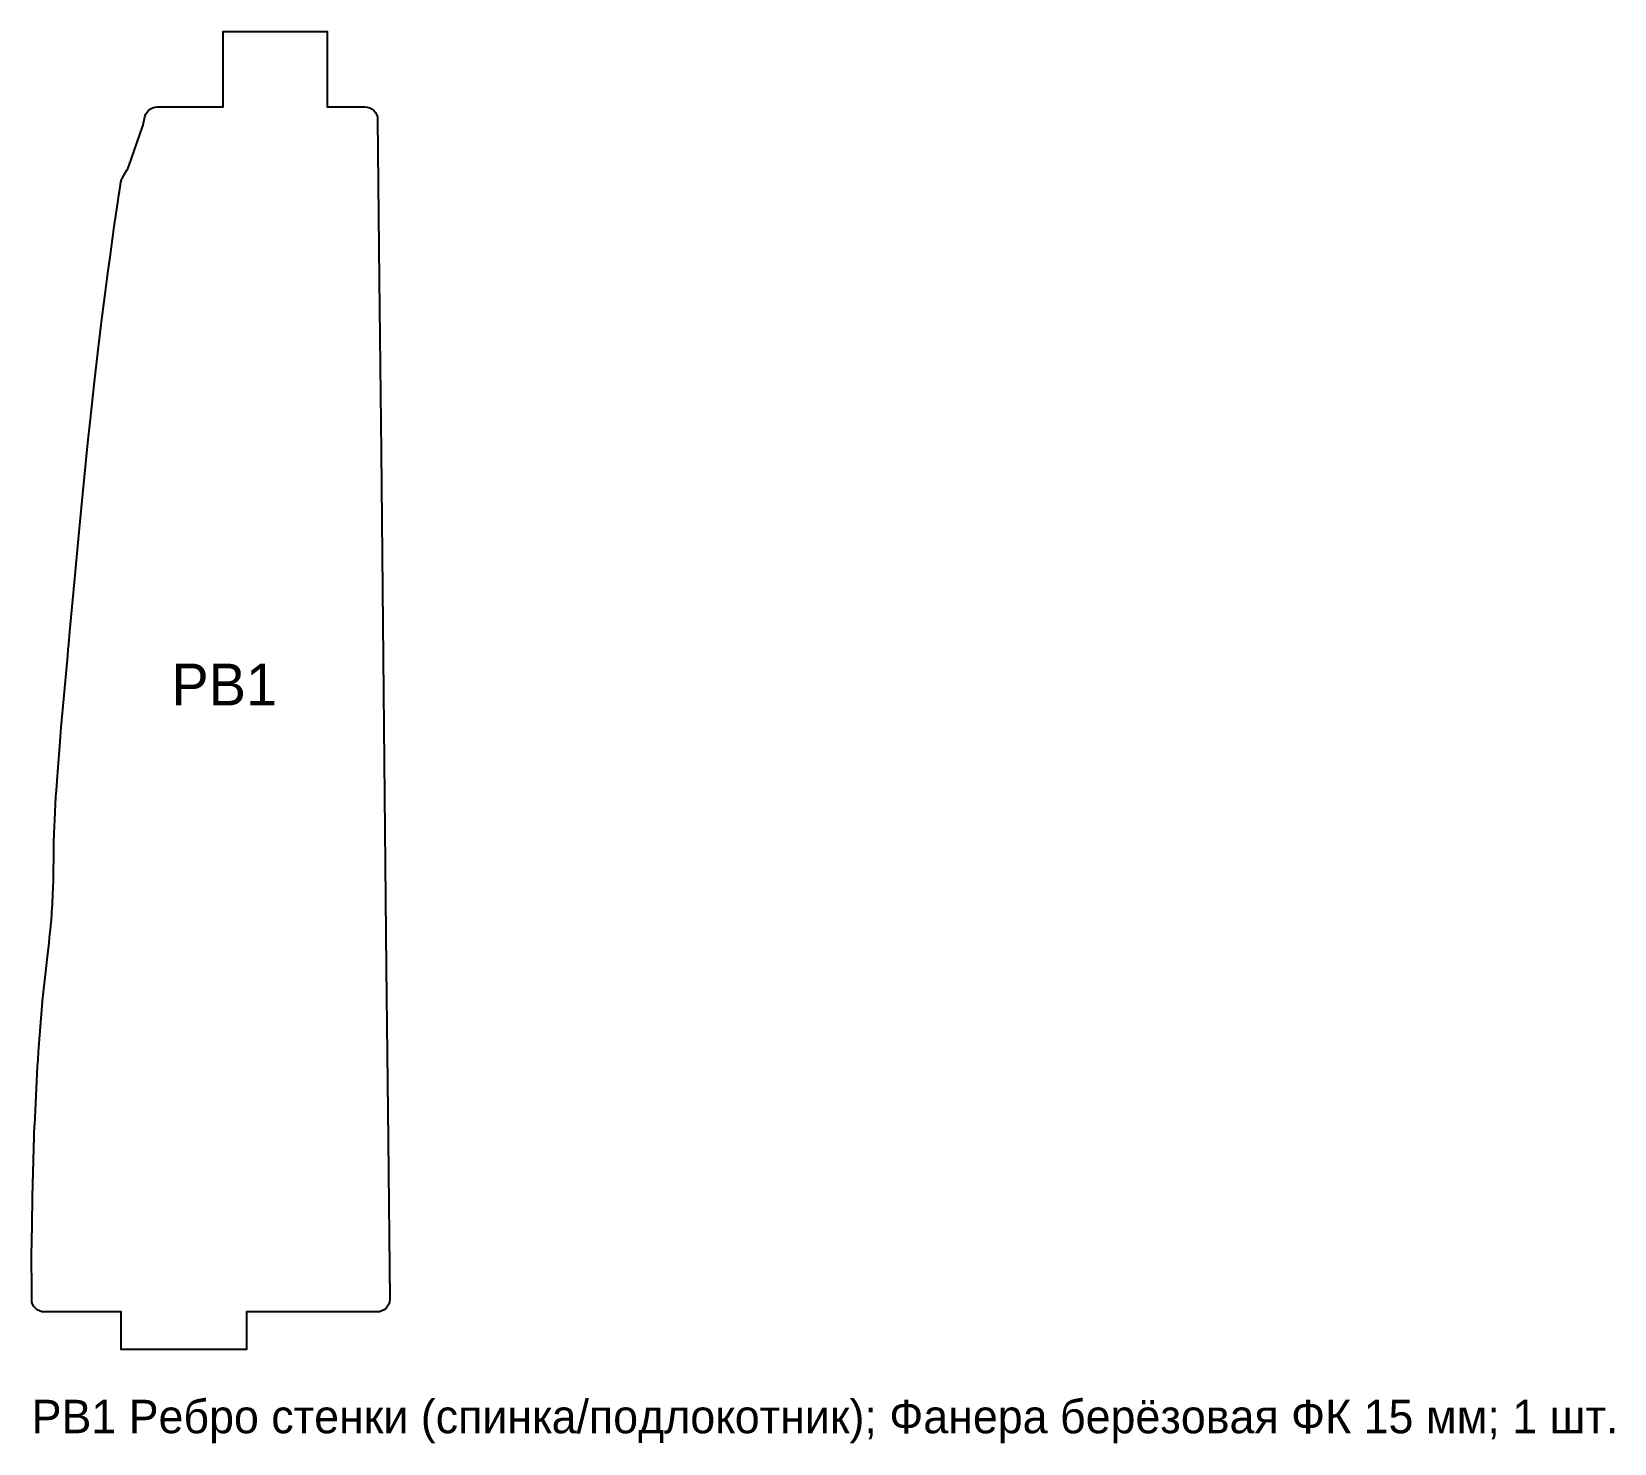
# Model space of a CAD drawing. Header units: millimetres. Extents: x 0 to 378, y -22 to 315.
import ezdxf
from ezdxf.enums import TextEntityAlignment as Align

# ---------------------------------------------------------------- set-up
doc = ezdxf.new("R2010")
doc.units = ezdxf.units.MM
doc.layers.add('CUT_OUT', color=7, linetype='Continuous')
doc.layers.add('TEXT', color=8, linetype='Continuous')

msp = doc.modelspace()

# ---------------------------------------------------------------- linework, layer by layer
at = {"layer": 'CUT_OUT'}
msp.add_lwpolyline([(1.86, 9.23), (1.35, 9.5), (0.89, 9.88), (0.52, 10.33), (0.24, 10.85), (0.07, 11.41), (0.01, 12), (0.01, 14.15), (0, 22.55), (0, 22.59), (0.09, 29.65), (0.18, 36.59), (0.18, 36.63), (0.6, 50.91), (0.6, 50.93), (0.61, 51.23), (0.61, 51.27), (0.72, 53.74), (0.73, 53.75), (1.41, 67.68), (1.41, 67.73), (1.52, 69.37), (1.63, 71.08), (1.63, 71.13), (2.59, 83.22), (2.6, 83.32), (3.45, 90.99), (3.45, 91), (3.71, 93.25), (3.71, 93.25), (4.17, 97.19), (4.17, 97.24), (4.3, 98.45), (4.3, 98.51), (4.47, 100.37), (4.48, 100.42), (4.66, 102.13), (4.71, 102.6), (4.72, 102.74), (4.94, 105.79), (4.95, 105.93), (4.99, 106.79), (4.99, 106.79), (5.15, 110.52), (5.15, 110.58), (5.19, 111.85), (5.19, 111.91), (5.23, 114.36), (5.23, 114.54), (5.27, 117.42), (5.27, 117.44), (5.34, 121.37), (5.34, 121.4), (5.39, 123.12), (5.39, 123.37), (5.39, 123.43), (5.54, 126.58), (5.81, 132.14), (5.81, 132.21), (5.91, 133.64), (6.07, 135.96), (6.07, 135.99), (6.79, 145.36), (6.8, 145.39), (7.09, 148.77), (7.37, 152.09), (7.38, 152.1), (8.61, 165.79), (8.61, 165.8), (8.76, 167.38), (8.86, 168.51), (8.87, 168.58), (9.15, 171.63), (10.41, 185.13), (10.41, 185.13), (11.06, 192.06), (11.92, 201.25), (11.93, 201.26), (12.97, 211.88), (13.45, 216.72), (13.45, 216.74), (13.97, 221.68), (15, 231.3), (15, 231.33), (15.9, 238.96), (16.61, 244.96), (16.62, 244.99), (17.48, 251.7), (18.2, 257.3), (18.2, 257.32), (18.73, 261.13), (19.65, 267.81), (19.65, 267.84), (20.59, 274.18), (20.84, 275.89), (20.84, 275.92), (20.98, 276.8), (21.33, 279.02), (21.48, 279.57), (21.72, 280.09), (22.78, 281.87), (22.99, 282.25), (23.02, 282.33), (23.08, 282.45), (23.26, 282.88), (26.53, 292.24), (26.66, 292.68), (26.67, 292.73), (27.08, 294.63), (27.25, 295.18), (27.53, 295.69), (27.9, 296.14), (28.36, 296.5), (28.87, 296.78), (29.43, 296.94), (30.01, 297), (45.79, 297), (45.79, 315), (70.61, 315), (70.61, 297), (79.7, 297), (80.28, 296.94), (80.84, 296.77), (81.35, 296.5), (81.81, 296.13), (82.18, 295.68), (82.46, 295.17), (82.63, 294.61), (82.7, 294.03), (83.09, 255.86), (83.51, 214.71), (83.93, 173.57), (84.35, 132.43), (84.77, 91.29), (85.19, 50.14), (85.58, 12.03), (85.52, 11.44), (85.36, 10.87), (85.08, 10.35), (84.71, 9.89), (84.25, 9.51), (83.73, 9.23), (83.17, 9.06), (82.58, 9), (51.38, 9), (51.38, 0), (21.38, 0), (21.38, 9), (3.01, 9), (2.43, 9.06), (1.86, 9.23)], close=True, dxfattribs=at)

# ---------------------------------------------------------------- texts
at = {"layer": 'TEXT'}
msp.add_text('РВ1', height=10, dxfattribs=at).set_placement((46.03, 158.95), align=Align.MIDDLE_CENTER)
msp.add_text('РВ1 Ребро стенки (спинка/подлокотник); Фанера берёзовая ФК 15 мм; 1 шт.', height=8, dxfattribs=at).set_placement((0, -20))

doc.saveas('drawing.dxf')
